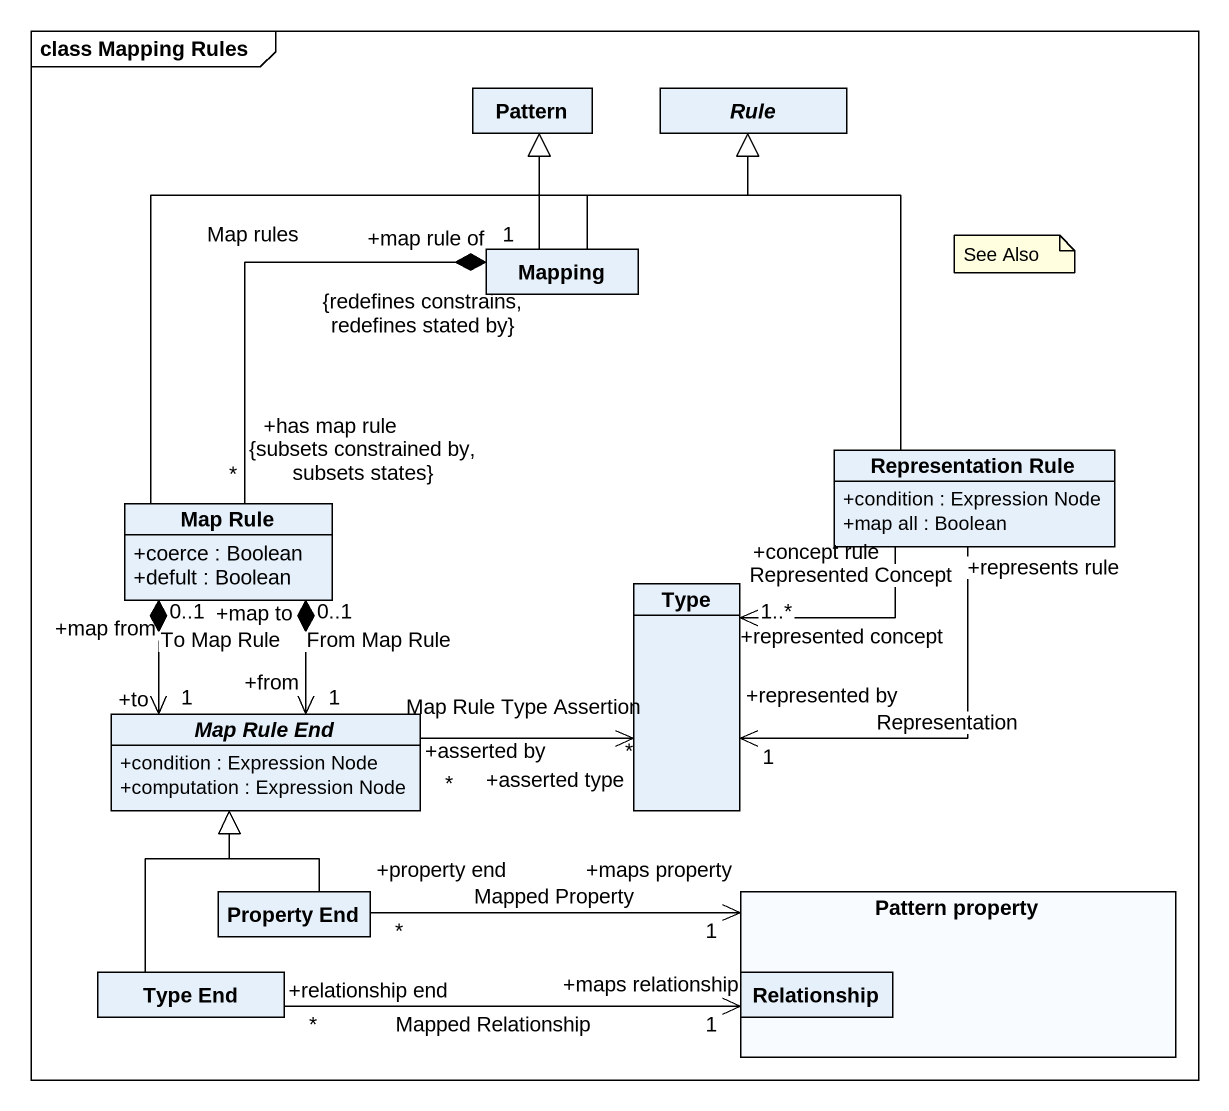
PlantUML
@startuml
mainframe class Mapping Rules
hide circle
hide empty members
skinparam classAttributeIconSize 0
class Pattern
abstract class Rule
class Mapping
class "Map Rule" as Map_Rule {
  +coerce : Boolean
  +defult : Boolean
}
class "Representation Rule" as Representation_Rule {
  +condition : Expression Node
  +map all : Boolean
}
class Type
abstract class "Map Rule End" as Map_Rule_End {
  +condition : Expression Node
  +computation : Expression Node
}
class "Property End" as Property_End
rectangle "Pattern property" as Pattern_property {
  class Relationship
}
class "Type End" as Type_End
Mapping -up-|> Pattern
Mapping -up-|> Rule
Mapping "+map rule of\n1\n{redefines constrains, redefines stated by}" *-- "+has map rule\n*\n{subsets constrained by, subsets states}" Map_Rule : Map rules
Map_Rule -up-|> Rule
Map_Rule "+map from\n0..1" *--> "+to\n1" Map_Rule_End : To Map Rule
Map_Rule "+map to\n0..1" *--> "+from\n1" Map_Rule_End : From Map Rule
Representation_Rule -up-|> Rule
Representation_Rule "+concept rule" --> "+represented concept\n1..*" Type : Represented Concept
Representation_Rule "+represents rule" --> "+represented by\n1" Type : Representation
Map_Rule_End "+asserted by\n*" -right-> "+asserted type\n*" Type : Map Rule Type Assertion
Property_End -up-|> Map_Rule_End
Property_End "+property end\n*" -right-> "+maps property\n1" Pattern_property : Mapped Property
Type_End -up-|> Map_Rule_End
Type_End "+relationship end\n*" -right-> "+maps relationship\n1" Relationship : Mapped Relationship
note as N1
  See Also
end note
@enduml
